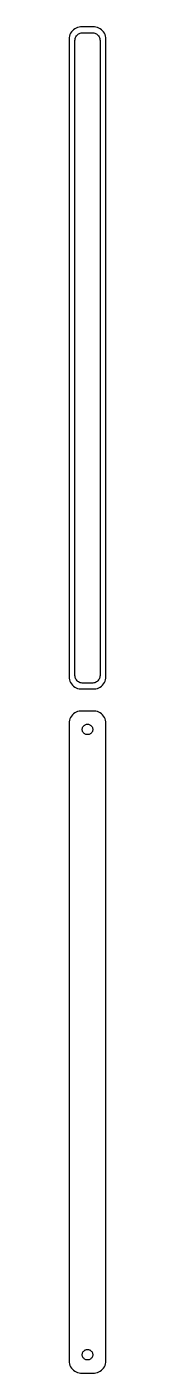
# Model space of a CAD drawing. Header units: metres. Extents: x -8 to 8, y 423 to 972.
import ezdxf

# ---------------------------------------------------------------- set-up
doc = ezdxf.new("R2010")
doc.units = ezdxf.units.M

msp = doc.modelspace()

# ---------------------------------------------------------------- linework, layer by layer
for p, q in [((-4.04507, 971.755), (-4.62889, 971.524)), ((-3.4369, 971.911), (-4.04507, 971.755)), ((-2.81395, 971.99), (-3.4369, 971.911)), ((2.81395, 971.99), (-2.81395, 971.99)), ((3.4369, 971.911), (2.81395, 971.99)), ((4.04507, 971.755), (3.4369, 971.911)), ((4.62889, 971.524), (4.04507, 971.755)), ((-7.46057, 967.627), (-7.5, 967)), ((-7.5, 967), (-7.5, 707)), ((-7.34291, 968.243), (-7.46057, 967.627)), ((-7.14888, 968.841), (-7.34291, 968.243)), ((-6.88153, 969.409), (-7.14888, 968.841)), ((-6.54507, 969.939), (-6.88153, 969.409)), ((-6.14484, 970.423), (-6.54507, 969.939)), ((-5.68712, 970.853), (-6.14484, 970.423)), ((-5.17912, 971.222), (-5.68712, 970.853)), ((-4.62889, 971.524), (-5.17912, 971.222)), ((-5.11292, 966.5), (-5.08836, 966.89)), ((-5.11292, 707.5), (-5.11292, 966.5)), ((-5.08836, 966.89), (-5.01512, 967.274)), ((-5.01512, 967.274), (-4.89432, 967.646)), ((-4.89432, 967.646), (-4.72786, 968)), ((-4.72786, 968), (-4.5184, 968.33)), ((-4.5184, 968.33), (-4.26921, 968.631)), ((-4.26921, 968.631), (-3.98424, 968.899)), ((-3.98424, 968.899), (-3.66798, 969.128)), ((-3.66798, 969.128), (-3.32541, 969.317)), ((-3.32541, 969.317), (-2.96194, 969.461)), ((-2.96194, 969.461), (-2.5833, 969.558)), ((-2.5833, 969.558), (-2.19545, 969.607)), ((-2.19545, 969.607), (2.19545, 969.607)), ((2.19545, 969.607), (2.5833, 969.558)), ((2.5833, 969.558), (2.96194, 969.461)), ((2.96194, 969.461), (3.32541, 969.317)), ((3.32541, 969.317), (3.66798, 969.128)), ((3.66798, 969.128), (3.98424, 968.899)), ((3.98424, 968.899), (4.26921, 968.631)), ((4.26921, 968.631), (4.5184, 968.33)), ((4.5184, 968.33), (4.72786, 968)), ((5.17912, 971.222), (4.62889, 971.524)), ((4.72786, 968), (4.89432, 967.646)), ((4.89432, 967.646), (5.01512, 967.274)), ((5.01512, 967.274), (5.08836, 966.89)), ((5.08836, 966.89), (5.11292, 966.5)), ((5.11292, 966.5), (5.11292, 707.5)), ((5.68712, 970.853), (5.17912, 971.222)), ((6.14484, 970.423), (5.68712, 970.853)), ((6.54507, 969.939), (6.14484, 970.423)), ((6.88153, 969.409), (6.54507, 969.939)), ((7.14888, 968.841), (6.88153, 969.409)), ((7.34291, 968.243), (7.14888, 968.841)), ((7.46057, 967.627), (7.34291, 968.243)), ((7.5, 967), (7.46057, 967.627)), ((7.5, 707), (7.5, 967)), ((-7.5, 707), (-7.46057, 706.373)), ((-7.46057, 706.373), (-7.34291, 705.757)), ((-7.34291, 705.757), (-7.14888, 705.159)), ((-7.14888, 705.159), (-6.88153, 704.591)), ((-6.88153, 704.591), (-6.54507, 704.061)), ((-6.54507, 704.061), (-6.14484, 703.577)), ((-6.14484, 703.577), (-5.68712, 703.147)), ((-5.68712, 703.147), (-5.17912, 702.778)), ((-5.17912, 702.778), (-4.62889, 702.476)), ((-5.08836, 707.11), (-5.11292, 707.5)), ((-5.01512, 706.726), (-5.08836, 707.11)), ((-4.89432, 706.354), (-5.01512, 706.726)), ((-4.72786, 706), (-4.89432, 706.354)), ((-4.5184, 705.67), (-4.72786, 706)), ((-4.26921, 705.369), (-4.5184, 705.67)), ((-3.98424, 705.101), (-4.26921, 705.369)), ((-3.66798, 704.872), (-3.98424, 705.101)), ((-3.32541, 704.683), (-3.66798, 704.872)), ((-2.96194, 704.539), (-3.32541, 704.683)), ((-2.5833, 704.442), (-2.96194, 704.539)), ((-2.19545, 704.393), (-2.5833, 704.442)), ((2.19545, 704.393), (-2.19545, 704.393)), ((2.5833, 704.442), (2.19545, 704.393)), ((2.96194, 704.539), (2.5833, 704.442)), ((3.32541, 704.683), (2.96194, 704.539)), ((3.66798, 704.872), (3.32541, 704.683)), ((3.98424, 705.101), (3.66798, 704.872)), ((4.26921, 705.369), (3.98424, 705.101)), ((4.5184, 705.67), (4.26921, 705.369)), ((4.72786, 706), (4.5184, 705.67)), ((4.62889, 702.476), (5.17912, 702.778)), ((4.89432, 706.354), (4.72786, 706)), ((5.01512, 706.726), (4.89432, 706.354)), ((5.08836, 707.11), (5.01512, 706.726)), ((5.11292, 707.5), (5.08836, 707.11)), ((5.17912, 702.778), (5.68712, 703.147)), ((5.68712, 703.147), (6.14484, 703.577)), ((6.14484, 703.577), (6.54507, 704.061)), ((6.54507, 704.061), (6.88153, 704.591)), ((6.88153, 704.591), (7.14888, 705.159)), ((7.14888, 705.159), (7.34291, 705.757)), ((7.34291, 705.757), (7.46057, 706.373)), ((7.46057, 706.373), (7.5, 707)), ((-4.62889, 702.476), (-4.04507, 702.245)), ((-4.04507, 702.245), (-3.4369, 702.089)), ((-3.4369, 702.089), (-2.81395, 702.01)), ((-2.81395, 702.01), (2.81395, 702.01)), ((2.81395, 702.01), (3.4369, 702.089)), ((3.4369, 702.089), (4.04507, 702.245)), ((4.04507, 702.245), (4.62889, 702.476)), ((-5.68712, 691.853), (-6.14484, 691.423)), ((-5.17912, 692.222), (-5.68712, 691.853)), ((-4.62889, 692.524), (-5.17912, 692.222)), ((-4.04507, 692.755), (-4.62889, 692.524)), ((-3.4369, 692.911), (-4.04507, 692.755)), ((-2.81395, 692.99), (-3.4369, 692.911)), ((2.81395, 692.99), (-2.81395, 692.99)), ((3.4369, 692.911), (2.81395, 692.99)), ((4.04507, 692.755), (3.4369, 692.911)), ((4.62889, 692.524), (4.04507, 692.755)), ((5.17912, 692.222), (4.62889, 692.524)), ((5.68712, 691.853), (5.17912, 692.222)), ((6.14484, 691.423), (5.68712, 691.853)), ((-7.46057, 688.627), (-7.5, 688)), ((-7.5, 688), (-7.5, 428)), ((-7.34291, 689.243), (-7.46057, 688.627)), ((-7.14888, 689.841), (-7.34291, 689.243)), ((-6.88153, 690.409), (-7.14888, 689.841)), ((-6.54507, 690.939), (-6.88153, 690.409)), ((-6.14484, 691.423), (-6.54507, 690.939)), ((-2.06821, 686.031), (-1.98534, 686.286)), ((-1.98534, 686.286), (-1.87117, 686.529)), ((-1.87117, 686.529), (-1.72748, 686.755)), ((-1.72748, 686.755), (-1.55655, 686.962)), ((-1.55655, 686.962), (-1.36108, 687.145)), ((-1.36108, 687.145), (-1.14413, 687.303)), ((-1.14413, 687.303), (-0.909149, 687.432)), ((-0.909149, 687.432), (-0.659836, 687.531)), ((-0.659836, 687.531), (-0.400101, 687.597)), ((-0.400101, 687.597), (-0.134064, 687.631)), ((-0.134064, 687.631), (0.134064, 687.631)), ((0.134064, 687.631), (0.400101, 687.597)), ((0.400101, 687.597), (0.659836, 687.531)), ((0.659836, 687.531), (0.909149, 687.432)), ((0.909149, 687.432), (1.14413, 687.303)), ((1.14413, 687.303), (1.36108, 687.145)), ((1.36108, 687.145), (1.55655, 686.962)), ((1.55655, 686.962), (1.72748, 686.755)), ((1.72748, 686.755), (1.87117, 686.529)), ((1.87117, 686.529), (1.98534, 686.286)), ((1.98534, 686.286), (2.06821, 686.031)), ((6.54507, 690.939), (6.14484, 691.423)), ((6.88153, 690.409), (6.54507, 690.939)), ((7.14888, 689.841), (6.88153, 690.409)), ((7.34291, 689.243), (7.14888, 689.841)), ((7.46057, 688.627), (7.34291, 689.243)), ((7.5, 688), (7.46057, 688.627)), ((7.5, 428), (7.5, 688)), ((-2.13528, 685.5), (-2.11845, 685.768)), ((-2.11845, 685.232), (-2.13528, 685.5)), ((-2.11845, 685.768), (-2.06821, 686.031)), ((-2.06821, 684.969), (-2.11845, 685.232)), ((-1.98534, 684.714), (-2.06821, 684.969)), ((-1.87117, 684.471), (-1.98534, 684.714)), ((-1.72748, 684.245), (-1.87117, 684.471)), ((-1.55655, 684.038), (-1.72748, 684.245)), ((-1.36108, 683.855), (-1.55655, 684.038)), ((-1.14413, 683.697), (-1.36108, 683.855)), ((-0.909149, 683.568), (-1.14413, 683.697)), ((-0.659836, 683.469), (-0.909149, 683.568)), ((-0.400101, 683.403), (-0.659836, 683.469)), ((-0.134064, 683.369), (-0.400101, 683.403)), ((0.134064, 683.369), (-0.134064, 683.369)), ((0.400101, 683.403), (0.134064, 683.369)), ((0.659836, 683.469), (0.400101, 683.403)), ((0.909149, 683.568), (0.659836, 683.469)), ((1.14413, 683.697), (0.909149, 683.568)), ((1.36108, 683.855), (1.14413, 683.697)), ((1.55655, 684.038), (1.36108, 683.855)), ((1.72748, 684.245), (1.55655, 684.038)), ((1.87117, 684.471), (1.72748, 684.245)), ((1.98534, 684.714), (1.87117, 684.471)), ((2.06821, 684.969), (1.98534, 684.714)), ((2.06821, 686.031), (2.11845, 685.768)), ((2.11845, 685.232), (2.06821, 684.969)), ((2.11845, 685.768), (2.13528, 685.5)), ((2.13528, 685.5), (2.11845, 685.232)), ((-2.13528, 430.5), (-2.11845, 430.768)), ((-2.11845, 430.232), (-2.13528, 430.5)), ((-2.11845, 430.768), (-2.06821, 431.031)), ((-2.06821, 429.969), (-2.11845, 430.232)), ((-2.06821, 431.031), (-1.98534, 431.286)), ((-1.98534, 429.714), (-2.06821, 429.969)), ((-1.98534, 431.286), (-1.87117, 431.529)), ((-1.87117, 429.471), (-1.98534, 429.714)), ((-1.87117, 431.529), (-1.72748, 431.755)), ((-1.72748, 429.245), (-1.87117, 429.471)), ((-1.72748, 431.755), (-1.55655, 431.962)), ((-1.55655, 429.038), (-1.72748, 429.245)), ((-1.55655, 431.962), (-1.36108, 432.145)), ((-1.36108, 428.855), (-1.55655, 429.038)), ((-1.36108, 432.145), (-1.14413, 432.303)), ((-1.14413, 428.697), (-1.36108, 428.855)), ((-1.14413, 432.303), (-0.909149, 432.432)), ((-0.909149, 428.568), (-1.14413, 428.697)), ((-0.909149, 432.432), (-0.659836, 432.531)), ((-0.659836, 428.469), (-0.909149, 428.568)), ((-0.659836, 432.531), (-0.400101, 432.597)), ((-0.400101, 428.403), (-0.659836, 428.469)), ((-0.400101, 432.597), (-0.134064, 432.631)), ((-0.134064, 428.369), (-0.400101, 428.403)), ((-0.134064, 432.631), (0.134064, 432.631)), ((0.134064, 428.369), (-0.134064, 428.369)), ((0.134064, 432.631), (0.400101, 432.597)), ((0.400101, 428.403), (0.134064, 428.369)), ((0.400101, 432.597), (0.659836, 432.531)), ((0.659836, 428.469), (0.400101, 428.403)), ((0.659836, 432.531), (0.909149, 432.432)), ((0.909149, 428.568), (0.659836, 428.469)), ((0.909149, 432.432), (1.14413, 432.303)), ((1.14413, 428.697), (0.909149, 428.568)), ((1.14413, 432.303), (1.36108, 432.145)), ((1.36108, 428.855), (1.14413, 428.697)), ((1.36108, 432.145), (1.55655, 431.962)), ((1.55655, 429.038), (1.36108, 428.855)), ((1.55655, 431.962), (1.72748, 431.755)), ((1.72748, 429.245), (1.55655, 429.038)), ((1.72748, 431.755), (1.87117, 431.529)), ((1.87117, 429.471), (1.72748, 429.245)), ((1.87117, 431.529), (1.98534, 431.286)), ((1.98534, 429.714), (1.87117, 429.471)), ((1.98534, 431.286), (2.06821, 431.031)), ((2.06821, 429.969), (1.98534, 429.714)), ((2.06821, 431.031), (2.11845, 430.768)), ((2.11845, 430.232), (2.06821, 429.969)), ((2.11845, 430.768), (2.13528, 430.5)), ((2.13528, 430.5), (2.11845, 430.232)), ((-7.5, 428), (-7.46057, 427.373)), ((-7.46057, 427.373), (-7.34291, 426.757)), ((-7.34291, 426.757), (-7.14888, 426.159)), ((-7.14888, 426.159), (-6.88153, 425.591)), ((-6.88153, 425.591), (-6.54507, 425.061)), ((-6.54507, 425.061), (-6.14484, 424.577)), ((-6.14484, 424.577), (-5.68712, 424.147)), ((-5.68712, 424.147), (-5.17912, 423.778)), ((-5.17912, 423.778), (-4.62889, 423.476)), ((-4.62889, 423.476), (-4.04507, 423.245)), ((-4.04507, 423.245), (-3.4369, 423.089)), ((-3.4369, 423.089), (-2.81395, 423.01)), ((-2.81395, 423.01), (2.81395, 423.01)), ((2.81395, 423.01), (3.4369, 423.089)), ((3.4369, 423.089), (4.04507, 423.245)), ((4.04507, 423.245), (4.62889, 423.476)), ((4.62889, 423.476), (5.17912, 423.778)), ((5.17912, 423.778), (5.68712, 424.147)), ((5.68712, 424.147), (6.14484, 424.577)), ((6.14484, 424.577), (6.54507, 425.061)), ((6.54507, 425.061), (6.88153, 425.591)), ((6.88153, 425.591), (7.14888, 426.159)), ((7.14888, 426.159), (7.34291, 426.757)), ((7.34291, 426.757), (7.46057, 427.373)), ((7.46057, 427.373), (7.5, 428))]:
    msp.add_line(p, q)

doc.saveas('drawing.dxf')
